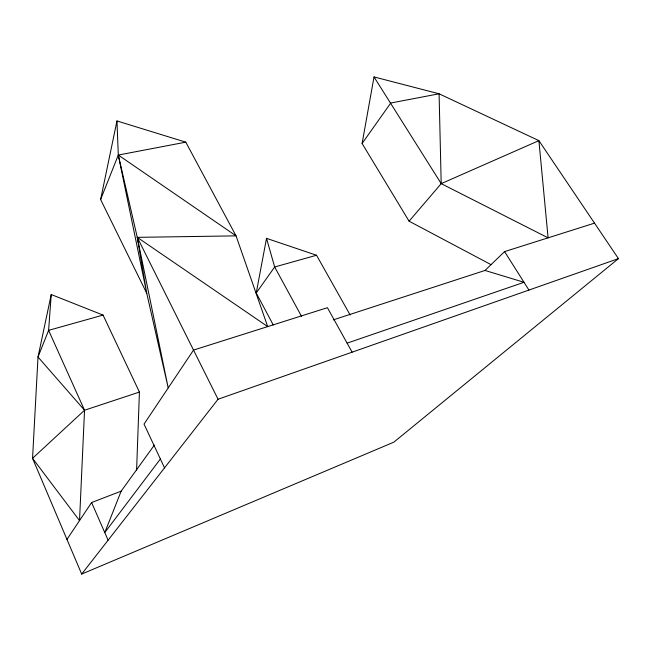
<?xml version="1.0" encoding="UTF-8"?>
<svg xmlns="http://www.w3.org/2000/svg" width="651" height="651" viewBox="0 0 651 651"><rect width="100%" height="100%" fill="white"/><g stroke="black" fill="none" stroke-linecap="round" stroke-linejoin="round"><path stroke-width="0.98" d="M136.596 470.209L139.42 392.065L103.061 315.092L51.226 294.529L38.01 357.025L32.55 458.304L81.676 574.076L393.822 442.175L618.45 258.626L538.89 140.632L439.083 93.793L374.024 76.924L362.102 143.489L409.088 221.194L491.049 264.648M51.226 294.529L48.605 330.358L84.54 410.236L79.528 520.597L32.55 458.304L84.54 410.236L139.42 392.065M273.298 325.052L256.234 293.007L266.519 238.347L316.532 255.249L350.157 315.019M100.612 199.531L118.295 155.052L236.044 235.865L137.271 237.346L168.21 387.931L146.752 293.275L100.612 199.531L116.968 120.948L185.787 142.162L236.044 235.865L267.707 326.599L137.271 237.346L118.295 155.052L116.968 120.948M154.352 445.089L121.151 491.171L104.77 532.583L160.382 458.996M66.963 539.394L91.604 502.531L121.151 491.171M256.234 293.007L274.657 266.983L316.532 255.249M362.102 143.489L390.763 103.021L439.083 93.793L441.207 183.647L409.088 221.194M81.676 574.076L218.052 399.25L618.45 258.626M333.279 319.877L485.011 270.45L504.582 251.611L594.526 223.138M441.207 183.647L538.89 140.632L548.093 237.843L441.207 183.647L374.024 76.924M347.113 343.158L524.014 282.29L485.011 270.45M103.061 315.092L48.605 330.358L38.01 357.025L84.54 410.236M185.787 142.162L118.295 155.052L146.752 293.275L137.271 237.346L218.052 399.25M504.582 251.611L528.938 290.069M352.118 352.167L327.412 307.695L193.518 350.083L144.034 424.102L164.532 467.857M301.608 316.484L274.657 266.983L266.519 238.347M91.604 502.531L108.107 540.2"/></g></svg>
